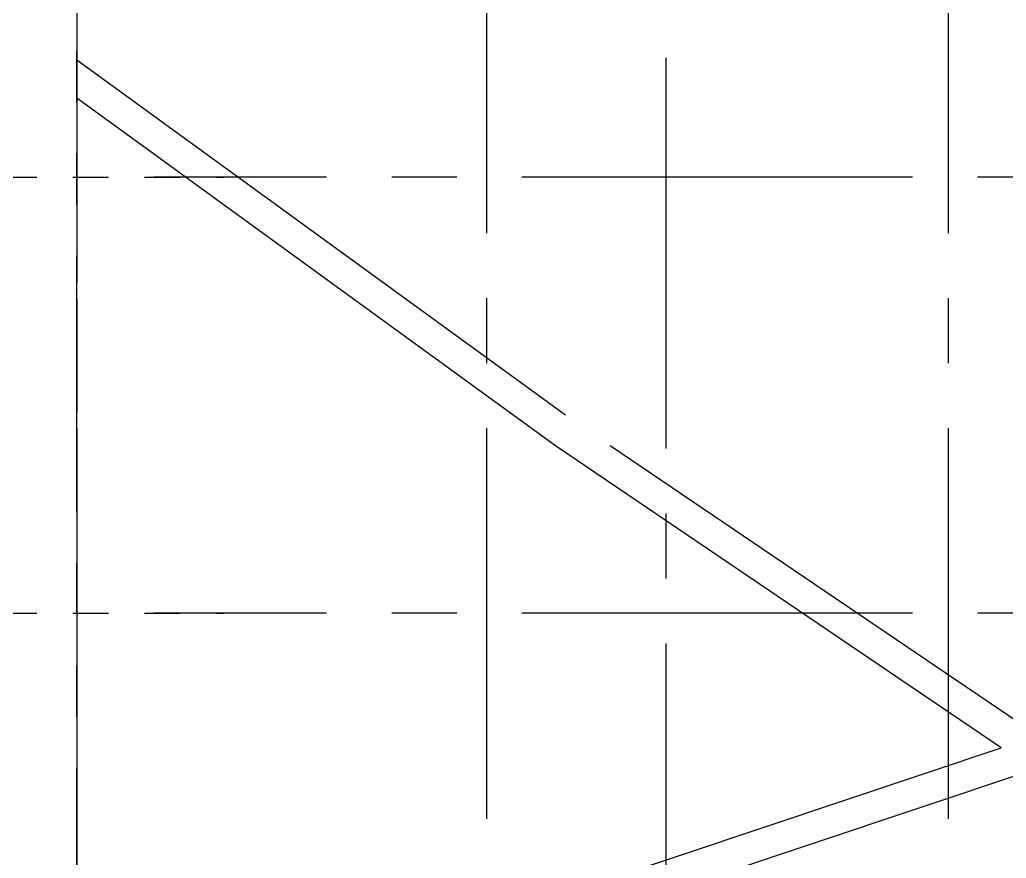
# Model space of a CAD drawing. Header units: millimetres. Extents: x 2148 to 2681, y 758 to 986.
# Drawn here: x 2289.64 to 2299.27, y 962.6 to 970.78 of the extents above; entities that cross this region are included whole.
import ezdxf

# ---------------------------------------------------------------- set-up
doc = ezdxf.new("R2010")
doc.units = ezdxf.units.MM
for name, pattern in [('CENTER2', [28.575, 19.05, -3.175, 3.175, -3.175]), ('PHANTOM2', [1.25, 0.625, -0.125, 0.125, -0.125, 0.125, -0.125]), ('PHANTOMX2', [5, 2.5, -0.5, 0.5, -0.5, 0.5, -0.5])]:
    doc.linetypes.add(name, pattern=pattern)
for name, color, linetype in [('3TX-TITLE', 3, 'Continuous'), ('DIM', 20, 'Continuous'), ('grid', 241, 'PHANTOMX2'), ('S_GRID LINES', 252, 'Continuous')]:
    doc.layers.add(name, color=color, linetype=linetype)

msp = doc.modelspace()

# ---------------------------------------------------------------- linework, layer by layer
at = {"color": 8, "ltscale": 0.05}
for p, q in [((2294.9671845, 966.9216973, 0), (2290.2018229, 970.3840303, 0)), ((2294.8697064, 966.6216973, 0), (2290.2018229, 970.0132064, 0)), ((2299.2172636, 963.6735684, 0), (2294.8697064, 966.6216973, 0)), ((2299.8877354, 963.5813846, 0), (2295.4042363, 966.6216973, 0)), ((2290.5018229, 960.7600406, 0), (2299.2172636, 963.6735684, 0)), ((2290.5018229, 960.4437215, 0), (2299.8877354, 963.5813846, 0))]:
    msp.add_line(p, q, dxfattribs=at)
at = {"layer": '3TX-TITLE', "linetype": 'PHANTOM2', "ltscale": 4}
msp.add_line((2290.2018229, 960.9754912, 0), (2290.2018229, 981.6577326, 0), dxfattribs=at)
at = {"layer": 'DIM', "linetype": 'CENTER2', "ltscale": 0.2}
msp.add_line((2294.201509, 922.9776771, 0), (2294.201509, 977.7411715, 0), dxfattribs=at)
at = {"layer": 'grid', "ltscale": 0.7}
for p, q in [((2281.061459, 969.2420849, 0), (2291.6333912, 969.2420849, 0)), ((2281.061773, 964.9898693, 0), (2291.6337052, 964.9898693, 0))]:
    msp.add_line(p, q, dxfattribs=at)
at = {"layer": 'S_GRID LINES', "linetype": 'CENTER2', "ltscale": 0.2}
for p, q in [((2290.2043609, 922.9776771, 0), (2290.2043609, 977.7411715, 0)), ((2294.201509, 922.9776771, 0), (2294.201509, 977.7411715, 0)), ((2295.9513547, 960.881811, 0), (2295.9513547, 977.7411715, 0)), ((2298.7043609, 922.9776771, 0), (2298.7043609, 977.7411715, 0)), ((2355.5030932, 969.2420849, 0), (2290.9518229, 969.2420849, 0)), ((2355.5030932, 964.9898693, 0), (2290.9518229, 964.9898693, 0))]:
    msp.add_line(p, q, dxfattribs=at)
at = {"layer": 'S_GRID LINES', "linetype": 'CENTER2', "ltscale": 0.2, "elevation": 0}
msp.add_lwpolyline([(2290.2018229, 977.7411715), (2290.2018229, 924.9517089)], dxfattribs=at)

doc.saveas('drawing.dxf')
